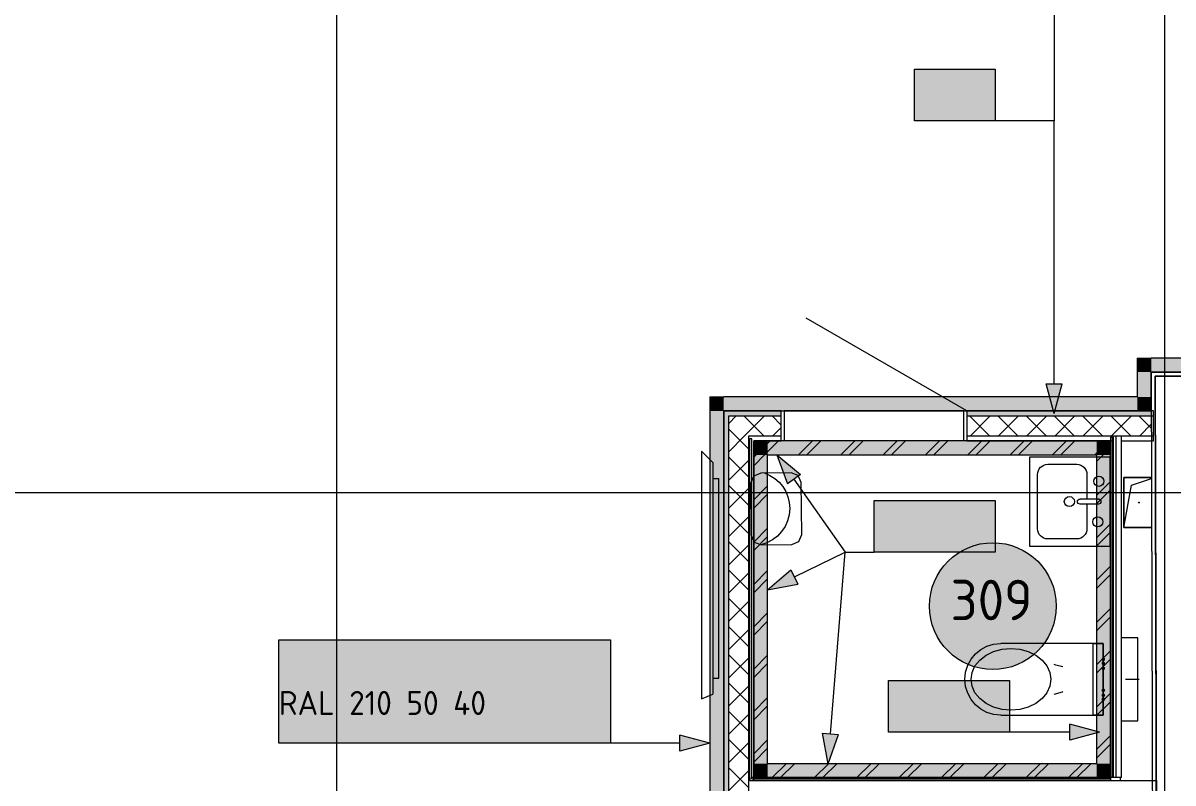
# Model space of a CAD drawing. Header units: millimetres. Extents: x 0 to 1189, y 0 to 841.
# Drawn here: x 317.9 to 375.6, y 356.3 to 394.4 of the extents above; entities that cross this region are included whole.
import ezdxf

# ---------------------------------------------------------------- set-up
doc = ezdxf.new("R2010")
doc.units = ezdxf.units.MM

msp = doc.modelspace()

# ---------------------------------------------------------------- hatches: boundary and pattern name
at = {"true_color": 0xffffff}
h = msp.add_hatch(color=7, dxfattribs=at)
h.dxf.hatch_style = 2
h.paths.add_polyline_path([(362.622554, 392.07237), (366.66356, 392.07237), (366.66356, 389.484366), (362.622554, 389.484366)])
h = msp.add_hatch(color=7, dxfattribs=at)
h.dxf.hatch_style = 2
h.paths.add_polyline_path([(362.622554, 392.07237), (366.66356, 392.07237), (366.66356, 389.484366), (362.622554, 389.484366)])
at = {"true_color": 0x0077b0}
h = msp.add_hatch(color=144, dxfattribs=at)
h.paths.add_polyline_path([(363.835057, 390.676603), (363.835057, 391.483583), (363.805567, 391.640266), (363.716545, 391.771317), (363.587906, 391.85772), (363.431567, 391.887072), (363.275091, 391.85772), (363.143833, 391.771317), (363.056396, 391.640266), (363.028078, 391.483583), (363.028078, 390.676603), (363.056396, 390.520265), (363.143833, 390.391625), (363.275091, 390.302604), (363.431567, 390.273114), (363.587906, 390.302604), (363.716545, 390.391625), (363.805567, 390.520265)])
h.paths.add_polyline_path([(364.035699, 390.676603), (364.024546, 390.555948), (363.99112, 390.443922), (363.935473, 390.340887), (363.857657, 390.247207), (363.765888, 390.169907), (363.663835, 390.115397), (363.552171, 390.083108), (363.431567, 390.072471), (363.309835, 390.083108), (363.198127, 390.115397), (363.095929, 390.169907), (363.002722, 390.247207), (362.924992, 390.340887), (362.869534, 390.443922), (362.836298, 390.555948), (362.82523, 390.676603), (362.82523, 391.483583), (362.836298, 391.605315), (362.869534, 391.717022), (362.924992, 391.819221), (363.002722, 391.912428), (363.095929, 391.990244), (363.198127, 392.045891), (363.309835, 392.079317), (363.431567, 392.090471), (363.552223, 392.07936), (363.664249, 392.046236), (363.767283, 391.991407), (363.860964, 391.915184), (363.936868, 391.821546), (363.991533, 391.7184), (364.024597, 391.605746), (364.035699, 391.483583)])
h = msp.add_hatch(color=144, dxfattribs=at)
h.paths.add_polyline_path([(363.835057, 390.676603), (363.835057, 391.483583), (363.805567, 391.640266), (363.716545, 391.771317), (363.587906, 391.85772), (363.431567, 391.887072), (363.275091, 391.85772), (363.143833, 391.771317), (363.056396, 391.640266), (363.028078, 391.483583), (363.028078, 390.676603), (363.056396, 390.520265), (363.143833, 390.391625), (363.275091, 390.302604), (363.431567, 390.273114), (363.587906, 390.302604), (363.716545, 390.391625), (363.805567, 390.520265)])
h.paths.add_polyline_path([(364.035699, 390.676603), (364.024546, 390.555948), (363.99112, 390.443922), (363.935473, 390.340887), (363.857657, 390.247207), (363.765888, 390.169907), (363.663835, 390.115397), (363.552171, 390.083108), (363.431567, 390.072471), (363.309835, 390.083108), (363.198127, 390.115397), (363.095929, 390.169907), (363.002722, 390.247207), (362.924992, 390.340887), (362.869534, 390.443922), (362.836298, 390.555948), (362.82523, 390.676603), (362.82523, 391.483583), (362.836298, 391.605315), (362.869534, 391.717022), (362.924992, 391.819221), (363.002722, 391.912428), (363.095929, 391.990244), (363.198127, 392.045891), (363.309835, 392.079317), (363.431567, 392.090471), (363.552223, 392.07936), (363.664249, 392.046236), (363.767283, 391.991407), (363.860964, 391.915184), (363.936868, 391.821546), (363.991533, 391.7184), (364.024597, 391.605746), (364.035699, 391.483583)])
h = msp.add_hatch(color=144, dxfattribs=at)
h.dxf.hatch_style = 2
h.paths.add_polyline_path([(366.258176, 391.745961), (366.026666, 391.514451), (365.956111, 391.483583), (365.879974, 391.50887), (365.854687, 391.585006), (365.882799, 391.655562), (366.27802, 392.050783), (366.31881, 392.080135), (366.3596, 392.090471), (366.435737, 392.064908), (366.461024, 391.988496), (366.461024, 390.171139), (366.435737, 390.09638), (366.3596, 390.072471), (366.283463, 390.09638), (366.258176, 390.171139)])
h = msp.add_hatch(color=144, dxfattribs=at)
h.dxf.hatch_style = 2
h.paths.add_polyline_path([(366.258176, 391.745961), (366.026666, 391.514451), (365.956111, 391.483583), (365.879974, 391.50887), (365.854687, 391.585006), (365.882799, 391.655562), (366.27802, 392.050783), (366.31881, 392.080135), (366.3596, 392.090471), (366.435737, 392.064908), (366.461024, 391.988496), (366.461024, 390.171139), (366.435737, 390.09638), (366.3596, 390.072471), (366.283463, 390.09638), (366.258176, 390.171139)])
h = msp.add_hatch(color=144, dxfattribs=at)
h.dxf.hatch_style = 2
h.paths.add_polyline_path([(365.348597, 390.574629), (364.541618, 390.574629), (364.465481, 390.600191), (364.440194, 390.676603), (364.465481, 390.75274), (364.541618, 390.778027), (365.348597, 390.778027), (365.424734, 390.75274), (365.450021, 390.676603), (365.424734, 390.600191)])
h = msp.add_hatch(color=144, dxfattribs=at)
h.dxf.hatch_style = 2
h.paths.add_polyline_path([(365.348597, 390.574629), (364.541618, 390.574629), (364.465481, 390.600191), (364.440194, 390.676603), (364.465481, 390.75274), (364.541618, 390.778027), (365.348597, 390.778027), (365.424734, 390.75274), (365.450021, 390.676603), (365.424734, 390.600191)])
at = {"true_color": 0xf1d696}
h = msp.add_hatch(color=41, dxfattribs=at)
h.dxf.hatch_style = 2
h.paths.add_polyline_path([(373.781571, 377.604348), (374.481572, 377.604348), (374.482572, 376.904347)])
h = msp.add_hatch(color=41, dxfattribs=at)
h.dxf.hatch_style = 2
h.paths.add_polyline_path([(374.482572, 376.904347), (373.782571, 376.904347), (373.781571, 377.604348)])
h = msp.add_hatch(color=41, dxfattribs=at)
h.dxf.hatch_style = 2
h.paths.add_polyline_path([(379.071579, 377.604348), (379.076579, 376.904347), (374.482572, 376.904347), (374.481572, 377.604348)])
h = msp.add_hatch(color=41, dxfattribs=at)
h.dxf.hatch_style = 2
h.paths.add_polyline_path([(373.782571, 376.904347), (374.482572, 376.904347), (374.482572, 375.657345), (373.782571, 375.657345)])
at = {"true_color": 0x0077b0}
h = msp.add_hatch(color=144, dxfattribs=at)
h.dxf.hatch_style = 2
h.paths.add_polyline_path([(369.617565, 374.821343), (369.217564, 376.314346), (370.017565, 376.314346)])
at = {"true_color": 0x008080}
h = msp.add_hatch(color=136, dxfattribs=at)
h.dxf.hatch_style = 2
h.paths.add_polyline_path([(352.362538, 375.657345), (353.062539, 375.657345), (353.062539, 374.957344)])
h = msp.add_hatch(color=136, dxfattribs=at)
h.dxf.hatch_style = 2
h.paths.add_polyline_path([(352.362538, 374.957344), (352.362538, 375.657345), (353.062539, 374.957344)])
at = {"true_color": 0xf1d696}
h = msp.add_hatch(color=41, dxfattribs=at)
h.dxf.hatch_style = 2
h.paths.add_polyline_path([(373.782571, 375.657345), (373.782571, 374.957344), (353.062539, 374.957344), (353.062539, 375.657345)])
h = msp.add_hatch(color=41, dxfattribs=at)
h.dxf.hatch_style = 2
h.paths.add_polyline_path([(373.782571, 375.657345), (374.482572, 375.657345), (374.482572, 374.957344)])
h = msp.add_hatch(color=41, dxfattribs=at)
h.dxf.hatch_style = 2
h.paths.add_polyline_path([(374.482572, 374.957344), (373.782571, 374.957344), (373.782571, 375.657345)])
at = {"true_color": 0x008080}
h = msp.add_hatch(color=136, dxfattribs=at)
h.dxf.hatch_style = 2
h.paths.add_polyline_path([(352.362538, 374.957344), (353.062539, 374.957344), (353.062539, 294.03222), (352.362538, 294.03222)])
h = msp.add_hatch(color=7)
h.dxf.hatch_style = 2
h.paths.add_polyline_path([(353.062539, 374.957344), (355.940544, 374.957344), (355.940544, 374.707343), (353.062539, 374.707343)])
h = msp.add_hatch(color=7)
h.dxf.hatch_style = 2
h.paths.add_polyline_path([(353.062539, 374.707343), (353.31254, 374.707343), (353.31254, 353.03731), (353.062539, 353.03731)])
h = msp.add_hatch(color=7)
h.dxf.hatch_style = 2
h.paths.add_polyline_path([(365.240558, 374.957344), (374.482572, 374.957344), (374.488572, 374.707343), (365.240558, 374.707343)])
at = {"true_color": 0xcccccc}
h = msp.add_hatch(color=254, dxfattribs=at)
h.dxf.hatch_style = 2
h.paths.add_polyline_path([(355.262543, 372.75734), (354.562542, 372.75734), (354.562542, 373.457341)])
h = msp.add_hatch(color=254, dxfattribs=at)
h.dxf.hatch_style = 2
h.paths.add_polyline_path([(355.262543, 373.457341), (355.262543, 372.75734), (354.562542, 373.457341)])
h = msp.add_hatch(color=254, dxfattribs=at)
h.dxf.hatch_style = 2
h.paths.add_polyline_path([(355.262543, 372.75734), (355.262543, 373.457341), (371.746568, 373.457341), (371.746568, 372.75734)])
at = {"true_color": 0x7b6544}
h = msp.add_hatch(color=37, dxfattribs=at)
h.dxf.hatch_style = 2
h.paths.add_polyline_path([(371.746568, 372.75734), (371.746568, 373.457341), (372.446569, 373.457341)])
h = msp.add_hatch(color=37, dxfattribs=at)
h.dxf.hatch_style = 2
h.paths.add_polyline_path([(371.746568, 372.75734), (372.446569, 373.457341), (372.446569, 372.75734)])
at = {"true_color": 0xcccccc}
h = msp.add_hatch(color=254, dxfattribs=at)
h.dxf.hatch_style = 2
h.paths.add_polyline_path([(355.262543, 357.291317), (354.562542, 357.291317), (354.562542, 372.75734), (355.262543, 372.75734)])
at = {"true_color": 0x0077b0}
h = msp.add_hatch(color=144, dxfattribs=at)
h.dxf.hatch_style = 2
h.paths.add_polyline_path([(355.717543, 372.75734), (356.904545, 371.767339), (356.250544, 371.306338)])
at = {"true_color": 0x7b6544}
h = msp.add_hatch(color=37, dxfattribs=at)
h.dxf.hatch_style = 2
h.paths.add_polyline_path([(371.746568, 372.75734), (372.446569, 372.75734), (372.446569, 357.291317), (371.746568, 357.291317)])
at = {"true_color": 0xffffff}
h = msp.add_hatch(color=7, dxfattribs=at)
h.dxf.hatch_style = 2
h.paths.add_polyline_path([(360.597551, 370.466337), (366.65756, 370.466337), (366.65756, 367.878333), (360.597551, 367.878333)])
h = msp.add_hatch(color=7, dxfattribs=at)
h.dxf.hatch_style = 2
h.paths.add_polyline_path([(360.597551, 370.466337), (366.65756, 370.466337), (366.65756, 367.878333), (360.597551, 367.878333)])
h = msp.add_hatch(color=7, dxfattribs=at)
h.dxf.hatch_style = 2
h.paths.add_polyline_path([(360.597551, 370.466337), (366.65756, 370.466337), (366.65756, 367.878333), (360.597551, 367.878333)])
at = {"true_color": 0x0077b0}
h = msp.add_hatch(color=144, dxfattribs=at)
h.dxf.hatch_style = 2
h.paths.add_polyline_path([(360.901705, 370.482785), (361.912083, 370.482785), (361.985808, 370.457222), (362.01075, 370.38081), (362.01075, 368.563454), (361.985808, 368.488695), (361.912083, 368.464786), (361.835671, 368.488695), (361.810108, 368.563454), (361.810108, 370.279387), (361.003129, 370.279387), (361.003129, 368.563454), (360.977842, 368.488695), (360.901705, 368.464786), (360.825569, 368.488695), (360.800282, 368.563454), (360.800282, 370.38081), (360.825569, 370.457222)])
h = msp.add_hatch(color=144, dxfattribs=at)
h.dxf.hatch_style = 2
h.paths.add_polyline_path([(360.901705, 370.482785), (361.912083, 370.482785), (361.985808, 370.457222), (362.01075, 370.38081), (362.01075, 368.563454), (361.985808, 368.488695), (361.912083, 368.464786), (361.835671, 368.488695), (361.810108, 368.563454), (361.810108, 370.279387), (361.003129, 370.279387), (361.003129, 368.563454), (360.977842, 368.488695), (360.901705, 368.464786), (360.825569, 368.488695), (360.800282, 368.563454), (360.800282, 370.38081), (360.825569, 370.457222)])
h = msp.add_hatch(color=144, dxfattribs=at)
h.dxf.hatch_style = 2
h.paths.add_polyline_path([(360.901705, 370.482785), (361.912083, 370.482785), (361.985808, 370.457222), (362.01075, 370.38081), (362.01075, 368.563454), (361.985808, 368.488695), (361.912083, 368.464786), (361.835671, 368.488695), (361.810108, 368.563454), (361.810108, 370.279387), (361.003129, 370.279387), (361.003129, 368.563454), (360.977842, 368.488695), (360.901705, 368.464786), (360.825569, 368.488695), (360.800282, 368.563454), (360.800282, 370.38081), (360.825569, 370.457222)])
h = msp.add_hatch(color=144, dxfattribs=at)
h.dxf.hatch_style = 2
h.paths.add_polyline_path([(362.415586, 368.563454), (362.415586, 370.38081), (362.440873, 370.457222), (362.51701, 370.482785), (362.593146, 370.457222), (362.618433, 370.38081), (362.618433, 369.675255), (363.425412, 369.675255), (363.425412, 370.38081), (363.450975, 370.457222), (363.527387, 370.482785), (363.601112, 370.457222), (363.626055, 370.38081), (363.626055, 368.563454), (363.601112, 368.488695), (363.527387, 368.464786), (363.450975, 368.488695), (363.425412, 368.563454), (363.425412, 369.472407), (362.618433, 369.472407), (362.618433, 368.563454), (362.593146, 368.488695), (362.51701, 368.464786), (362.440873, 368.488695)])
h = msp.add_hatch(color=144, dxfattribs=at)
h.dxf.hatch_style = 2
h.paths.add_polyline_path([(362.415586, 368.563454), (362.415586, 370.38081), (362.440873, 370.457222), (362.51701, 370.482785), (362.593146, 370.457222), (362.618433, 370.38081), (362.618433, 369.675255), (363.425412, 369.675255), (363.425412, 370.38081), (363.450975, 370.457222), (363.527387, 370.482785), (363.601112, 370.457222), (363.626055, 370.38081), (363.626055, 368.563454), (363.601112, 368.488695), (363.527387, 368.464786), (363.450975, 368.488695), (363.425412, 368.563454), (363.425412, 369.472407), (362.618433, 369.472407), (362.618433, 368.563454), (362.593146, 368.488695), (362.51701, 368.464786), (362.440873, 368.488695)])
h = msp.add_hatch(color=144, dxfattribs=at)
h.dxf.hatch_style = 2
h.paths.add_polyline_path([(362.415586, 368.563454), (362.415586, 370.38081), (362.440873, 370.457222), (362.51701, 370.482785), (362.593146, 370.457222), (362.618433, 370.38081), (362.618433, 369.675255), (363.425412, 369.675255), (363.425412, 370.38081), (363.450975, 370.457222), (363.527387, 370.482785), (363.601112, 370.457222), (363.626055, 370.38081), (363.626055, 368.563454), (363.601112, 368.488695), (363.527387, 368.464786), (363.450975, 368.488695), (363.425412, 368.563454), (363.425412, 369.472407), (362.618433, 369.472407), (362.618433, 368.563454), (362.593146, 368.488695), (362.51701, 368.464786), (362.440873, 368.488695)])
h = msp.add_hatch(color=144, dxfattribs=at)
h.dxf.hatch_style = 2
h.paths.add_polyline_path([(365.950637, 370.482785), (366.05107, 370.47375), (366.14432, 370.446474), (366.229612, 370.400697), (366.306171, 370.336162), (366.371136, 370.258079), (366.417861, 370.172451), (366.446085, 370.078968), (366.45555, 369.977321), (366.432399, 369.833109), (366.362946, 369.68683), (365.727946, 368.665428), (366.354126, 368.665428), (366.430263, 368.639866), (366.45555, 368.563454), (366.430263, 368.488695), (366.354126, 368.464786), (365.547147, 368.464786), (365.471011, 368.488695), (365.445724, 368.563454), (365.46226, 368.622985), (366.201991, 369.810854), (366.239956, 369.89326), (366.252703, 369.977321), (366.231205, 370.094247), (366.165059, 370.191743), (366.067563, 370.257889), (365.950637, 370.279387), (365.865939, 370.263556), (365.785272, 370.215997), (365.708326, 370.136605), (365.63479, 370.025276), (365.59841, 369.989723), (365.547147, 369.977321), (365.471011, 370.002883), (365.445724, 370.079296), (365.453992, 370.118432), (365.556087, 370.277914), (365.672549, 370.391766), (365.803893, 370.460039)])
h = msp.add_hatch(color=144, dxfattribs=at)
h.dxf.hatch_style = 2
h.paths.add_polyline_path([(365.950637, 370.482785), (366.05107, 370.47375), (366.14432, 370.446474), (366.229612, 370.400697), (366.306171, 370.336162), (366.371136, 370.258079), (366.417861, 370.172451), (366.446085, 370.078968), (366.45555, 369.977321), (366.432399, 369.833109), (366.362946, 369.68683), (365.727946, 368.665428), (366.354126, 368.665428), (366.430263, 368.639866), (366.45555, 368.563454), (366.430263, 368.488695), (366.354126, 368.464786), (365.547147, 368.464786), (365.471011, 368.488695), (365.445724, 368.563454), (365.46226, 368.622985), (366.201991, 369.810854), (366.239956, 369.89326), (366.252703, 369.977321), (366.231205, 370.094247), (366.165059, 370.191743), (366.067563, 370.257889), (365.950637, 370.279387), (365.865939, 370.263556), (365.785272, 370.215997), (365.708326, 370.136605), (365.63479, 370.025276), (365.59841, 369.989723), (365.547147, 369.977321), (365.471011, 370.002883), (365.445724, 370.079296), (365.453992, 370.118432), (365.556087, 370.277914), (365.672549, 370.391766), (365.803893, 370.460039)])
h = msp.add_hatch(color=144, dxfattribs=at)
h.dxf.hatch_style = 2
h.paths.add_polyline_path([(365.950637, 370.482785), (366.05107, 370.47375), (366.14432, 370.446474), (366.229612, 370.400697), (366.306171, 370.336162), (366.371136, 370.258079), (366.417861, 370.172451), (366.446085, 370.078968), (366.45555, 369.977321), (366.432399, 369.833109), (366.362946, 369.68683), (365.727946, 368.665428), (366.354126, 368.665428), (366.430263, 368.639866), (366.45555, 368.563454), (366.430263, 368.488695), (366.354126, 368.464786), (365.547147, 368.464786), (365.471011, 368.488695), (365.445724, 368.563454), (365.46226, 368.622985), (366.201991, 369.810854), (366.239956, 369.89326), (366.252703, 369.977321), (366.231205, 370.094247), (366.165059, 370.191743), (366.067563, 370.257889), (365.950637, 370.279387), (365.865939, 370.263556), (365.785272, 370.215997), (365.708326, 370.136605), (365.63479, 370.025276), (365.59841, 369.989723), (365.547147, 369.977321), (365.471011, 370.002883), (365.445724, 370.079296), (365.453992, 370.118432), (365.556087, 370.277914), (365.672549, 370.391766), (365.803893, 370.460039)])
h = msp.add_hatch(color=144, dxfattribs=at)
h.dxf.hatch_style = 2
h.paths.add_polyline_path([(364.939293, 368.966943), (364.132314, 368.966943), (364.056177, 368.992506), (364.03089, 369.068918), (364.056177, 369.145055), (364.132314, 369.170342), (364.939293, 369.170342), (365.01543, 369.145055), (365.040717, 369.068918), (365.01543, 368.992506)])
h = msp.add_hatch(color=144, dxfattribs=at)
h.dxf.hatch_style = 2
h.paths.add_polyline_path([(364.939293, 368.966943), (364.132314, 368.966943), (364.056177, 368.992506), (364.03089, 369.068918), (364.056177, 369.145055), (364.132314, 369.170342), (364.939293, 369.170342), (365.01543, 369.145055), (365.040717, 369.068918), (365.01543, 368.992506)])
h = msp.add_hatch(color=144, dxfattribs=at)
h.dxf.hatch_style = 2
h.paths.add_polyline_path([(364.939293, 368.966943), (364.132314, 368.966943), (364.056177, 368.992506), (364.03089, 369.068918), (364.056177, 369.145055), (364.132314, 369.170342), (364.939293, 369.170342), (365.01543, 369.145055), (365.040717, 369.068918), (365.01543, 368.992506)])
at = {"true_color": 0xffffff}
h = msp.add_hatch(color=7, dxfattribs=at)
edge = h.paths.add_edge_path()
edge.add_arc((366.54806, 365.181829), 3.176505, 0, 360)
at = {"true_color": 0x0077b0}
h = msp.add_hatch(color=144, dxfattribs=at)
h.dxf.hatch_style = 2
h.paths.add_polyline_path([(355.262543, 365.99533), (356.431545, 367.005331), (356.780545, 366.28533)])
at = {"true_color": 0xffffff}
h = msp.add_hatch(color=7, dxfattribs=at)
h.dxf.hatch_style = 2
h.paths.add_polyline_path([(330.764505, 363.491326), (347.384531, 363.491326), (347.384531, 358.315318), (330.764505, 358.315318)])
at = {"true_color": 0x0077b0}
h = msp.add_hatch(color=144, dxfattribs=at)
h.paths.add_polyline_path([(344.15072, 362.094486), (344.15072, 362.901465), (344.12123, 363.058148), (344.032209, 363.1892), (343.903569, 363.275603), (343.74723, 363.304955), (343.590754, 363.275603), (343.459496, 363.1892), (343.372059, 363.058148), (343.343741, 362.901465), (343.343741, 362.094486), (343.372059, 361.938148), (343.459496, 361.809508), (343.590754, 361.720487), (343.74723, 361.690997), (343.903569, 361.720487), (344.032209, 361.809508), (344.12123, 361.938148)])
h.paths.add_polyline_path([(344.351362, 362.094486), (344.340209, 361.97383), (344.306783, 361.861804), (344.251136, 361.75877), (344.17332, 361.665089), (344.081551, 361.58779), (343.979499, 361.53328), (343.867834, 361.500991), (343.74723, 361.490354), (343.625498, 361.500991), (343.513791, 361.53328), (343.411592, 361.58779), (343.318385, 361.665089), (343.240655, 361.75877), (343.185197, 361.861804), (343.151961, 361.97383), (343.140893, 362.094486), (343.140893, 362.901465), (343.151961, 363.023198), (343.185197, 363.134905), (343.240655, 363.237104), (343.318385, 363.330311), (343.411592, 363.408127), (343.513791, 363.463774), (343.625498, 363.4972), (343.74723, 363.508353), (343.867886, 363.497243), (343.979912, 363.464118), (344.082946, 363.40929), (344.176627, 363.333067), (344.252531, 363.239429), (344.307196, 363.136283), (344.34026, 363.023628), (344.351362, 362.901465)])
h = msp.add_hatch(color=144, dxfattribs=at)
h.dxf.hatch_style = 2
h.paths.add_polyline_path([(346.675432, 363.508353), (346.775865, 363.499319), (346.869115, 363.472042), (346.954407, 363.426265), (347.030965, 363.36173), (347.095931, 363.283647), (347.142655, 363.198019), (347.170879, 363.104537), (347.180345, 363.002889), (347.157194, 362.858677), (347.087741, 362.712399), (346.452741, 361.690997), (347.078921, 361.690997), (347.155058, 361.665434), (347.180345, 361.589022), (347.155058, 361.514263), (347.078921, 361.490354), (346.271942, 361.490354), (346.195805, 361.514263), (346.170518, 361.589022), (346.187055, 361.648553), (346.926786, 362.836422), (346.964751, 362.918829), (346.977498, 363.002889), (346.956, 363.119816), (346.889854, 363.217312), (346.792358, 363.283458), (346.675432, 363.304955), (346.590734, 363.289125), (346.510067, 363.241565), (346.433121, 363.162173), (346.359585, 363.050845), (346.323205, 363.015291), (346.271942, 363.002889), (346.195805, 363.028452), (346.170518, 363.104864), (346.178787, 363.144), (346.280882, 363.303482), (346.397343, 363.417334), (346.528688, 363.485607)])
h = msp.add_hatch(color=7)
h.dxf.hatch_style = 2
h.paths.add_polyline_path([(372.088568, 362.426324), (372.152131, 362.452762), (372.178569, 362.516325), (372.152131, 362.579887), (372.088568, 362.606325), (372.078568, 362.606325), (372.015006, 362.579887), (371.988568, 362.516325), (372.015006, 362.452762), (372.078568, 362.426324)])
h = msp.add_hatch(color=144, dxfattribs=at)
h.dxf.hatch_style = 2
h.paths.add_polyline_path([(345.664344, 361.992511), (344.857365, 361.992511), (344.781228, 362.018074), (344.755941, 362.094486), (344.781228, 362.170623), (344.857365, 362.19591), (345.664344, 362.19591), (345.740481, 362.170623), (345.765768, 362.094486), (345.740481, 362.018074)])
h = msp.add_hatch(color=7)
h.dxf.hatch_style = 2
h.paths.add_polyline_path([(372.078568, 362.406324), (372.015006, 362.379887), (371.988568, 362.316324), (372.015006, 362.252762), (372.078568, 362.226324), (372.088568, 362.226324), (372.152131, 362.252762), (372.178569, 362.316324), (372.152131, 362.379887), (372.088568, 362.406324)])
h = msp.add_hatch(color=7)
h.dxf.hatch_style = 2
h.paths.add_polyline_path([(372.088568, 361.976324), (372.152131, 362.002761), (372.178569, 362.066324), (372.152131, 362.129886), (372.088568, 362.156324), (372.078568, 362.156324), (372.015006, 362.129886), (371.988568, 362.066324), (372.015006, 362.002761), (372.078568, 361.976324)])
at = {"true_color": 0xffffff}
h = msp.add_hatch(color=7, dxfattribs=at)
h.dxf.hatch_style = 2
h.paths.add_polyline_path([(361.314552, 361.460323), (367.374561, 361.460323), (367.374561, 358.872319), (361.314552, 358.872319)])
at = {"true_color": 0x0077b0}
h = msp.add_hatch(color=144, dxfattribs=at)
h.dxf.hatch_style = 2
h.paths.add_polyline_path([(361.617846, 361.479877), (362.628223, 361.479877), (362.701948, 361.454314), (362.726891, 361.377902), (362.726891, 359.560545), (362.701948, 359.485787), (362.628223, 359.461878), (362.551811, 359.485787), (362.526248, 359.560545), (362.526248, 361.276478), (361.719269, 361.276478), (361.719269, 359.560545), (361.693982, 359.485787), (361.617846, 359.461878), (361.541709, 359.485787), (361.516422, 359.560545), (361.516422, 361.377902), (361.541709, 361.454314)])
h = msp.add_hatch(color=144, dxfattribs=at)
h.dxf.hatch_style = 2
h.paths.add_polyline_path([(363.131726, 359.560545), (363.131726, 361.377902), (363.157013, 361.454314), (363.23315, 361.479877), (363.309287, 361.454314), (363.334574, 361.377902), (363.334574, 360.672346), (364.141553, 360.672346), (364.141553, 361.377902), (364.167115, 361.454314), (364.243528, 361.479877), (364.317253, 361.454314), (364.342195, 361.377902), (364.342195, 359.560545), (364.317253, 359.485787), (364.243528, 359.461878), (364.167115, 359.485787), (364.141553, 359.560545), (364.141553, 360.469499), (363.334574, 360.469499), (363.334574, 359.560545), (363.309287, 359.485787), (363.23315, 359.461878), (363.157013, 359.485787)])
h = msp.add_hatch(color=144, dxfattribs=at)
h.dxf.hatch_style = 2
h.paths.add_polyline_path([(366.161864, 360.570923), (366.161864, 361.377902), (366.187151, 361.454314), (366.263288, 361.479877), (366.968843, 361.479877), (367.04498, 361.454314), (367.070267, 361.377902), (367.04498, 361.301972), (366.968843, 361.276478), (366.364711, 361.276478), (366.364711, 360.672346), (366.666777, 360.672346), (366.76721, 360.663312), (366.86046, 360.636035), (366.945752, 360.590258), (367.022311, 360.525723), (367.087277, 360.446408), (367.134001, 360.360427), (367.162225, 360.267522), (367.17169, 360.167433), (367.17169, 359.966791), (367.162225, 359.865152), (367.134001, 359.77173), (367.087277, 359.686265), (367.022311, 359.608501), (366.94459, 359.543966), (366.859427, 359.498189), (366.766823, 359.470912), (366.666777, 359.461878), (366.263288, 359.461878), (366.187151, 359.485787), (366.161864, 359.560545), (366.187151, 359.636957), (366.263288, 359.66252), (366.666777, 359.66252), (366.783704, 359.685327), (366.8812, 359.752368), (366.947346, 359.849244), (366.968843, 359.966791), (366.968843, 360.167433), (366.947346, 360.28436), (366.8812, 360.381856), (366.783704, 360.448002), (366.666777, 360.469499), (366.263288, 360.469499), (366.187151, 360.494786)])
h = msp.add_hatch(color=7)
h.dxf.hatch_style = 2
h.paths.add_polyline_path([(372.078568, 361.056322), (372.015006, 361.029885), (371.988568, 360.966322), (372.015006, 360.90276), (372.078568, 360.876322), (372.088568, 360.876322), (372.152131, 360.90276), (372.178569, 360.966322), (372.152131, 361.029885), (372.088568, 361.056322)])
h = msp.add_hatch(color=7)
h.dxf.hatch_style = 2
h.paths.add_polyline_path([(372.088568, 360.626322), (372.152131, 360.652759), (372.178569, 360.716322), (372.152131, 360.779884), (372.088568, 360.806322), (372.078568, 360.806322), (372.015006, 360.779884), (371.988568, 360.716322), (372.015006, 360.652759), (372.078568, 360.626322)])
h = msp.add_hatch(color=144, dxfattribs=at)
h.dxf.hatch_style = 2
h.paths.add_polyline_path([(365.655433, 359.964035), (364.848454, 359.964035), (364.772318, 359.989597), (364.747031, 360.06601), (364.772318, 360.142146), (364.848454, 360.167433), (365.655433, 360.167433), (365.73157, 360.142146), (365.756857, 360.06601), (365.73157, 359.989597)])
h = msp.add_hatch(color=7)
h.dxf.hatch_style = 2
h.paths.add_polyline_path([(372.078568, 360.606322), (372.015006, 360.579884), (371.988568, 360.516321), (372.015006, 360.452759), (372.078568, 360.426321), (372.088568, 360.426321), (372.152131, 360.452759), (372.178569, 360.516321), (372.152131, 360.579884), (372.088568, 360.606322)])
h = msp.add_hatch(color=144, dxfattribs=at)
h.dxf.hatch_style = 2
h.paths.add_polyline_path([(371.896568, 358.872319), (370.404566, 358.472318), (370.404566, 359.27232)])
h = msp.add_hatch(color=144, dxfattribs=at)
h.dxf.hatch_style = 2
h.paths.add_polyline_path([(352.362538, 358.315318), (350.869536, 357.915318), (350.869536, 358.715319)])
h = msp.add_hatch(color=144, dxfattribs=at)
h.dxf.hatch_style = 2
h.paths.add_polyline_path([(358.294547, 357.291317), (358.016547, 358.811319), (358.814548, 358.746319)])
at = {"true_color": 0xcccccc}
h = msp.add_hatch(color=254, dxfattribs=at)
h.dxf.hatch_style = 2
h.paths.add_polyline_path([(354.562542, 357.291317), (355.262543, 357.291317), (354.562542, 356.591315)])
h = msp.add_hatch(color=254, dxfattribs=at)
h.dxf.hatch_style = 2
h.paths.add_polyline_path([(355.262543, 357.291317), (355.262543, 356.591315), (354.562542, 356.591315)])
h = msp.add_hatch(color=254, dxfattribs=at)
h.dxf.hatch_style = 2
h.paths.add_polyline_path([(371.746568, 357.291317), (371.746568, 356.591315), (355.262543, 356.591315), (355.262543, 357.291317)])
h = msp.add_hatch(color=254, dxfattribs=at)
h.dxf.hatch_style = 2
h.paths.add_polyline_path([(371.746568, 357.291317), (372.446569, 357.291317), (372.446569, 356.591315)])
h = msp.add_hatch(color=254, dxfattribs=at)
h.dxf.hatch_style = 2
h.paths.add_polyline_path([(371.746568, 356.591315), (371.746568, 357.291317), (372.446569, 356.591315)])

# ---------------------------------------------------------------- linework, layer by layer
at = {"color": 7, "lineweight": 0}
for points in [[(333.67251, 251.095154), (333.67251, 721.485873)], [(375.172573, 251.095154), (375.172573, 498.901533)], [(365.240558, 374.957344), (357.186546, 379.607351)], [(373.781571, 377.604348), (374.481572, 377.604348)], [(373.781571, 377.604348), (373.782571, 375.657345)], [(379.77158, 377.604348), (374.481572, 377.604348)], [(374.482572, 376.904347), (374.708572, 293.132219)], [(379.076579, 376.904347), (374.482572, 376.904347)], [(374.482572, 375.657345), (374.482572, 376.904347)], [(374.482572, 376.904347), (379.076579, 376.904347)], [(379.082579, 376.716346), (374.682572, 376.704346)], [(374.908573, 293.132219), (374.682572, 376.704346)], [(374.682572, 376.704346), (378.876579, 376.704346)], [(374.682572, 376.704346), (374.858573, 311.889247)], [(352.362538, 375.657345), (353.062539, 375.657345)], [(352.362538, 375.657345), (352.362538, 294.03222)], [(373.782571, 375.657345), (353.062539, 375.657345)], [(374.482572, 374.957344), (374.482572, 375.657345)], [(355.940544, 374.957344), (353.062539, 374.957344)], [(353.062539, 374.957344), (353.062539, 353.03731)], [(353.062539, 294.03222), (353.062539, 374.957344)], [(353.062539, 374.957344), (374.482572, 374.957344)], [(353.31254, 374.707343), (355.940544, 374.707343)], [(353.31254, 353.03731), (353.31254, 374.707343)], [(355.940544, 373.457341), (355.940544, 374.957344)], [(365.090558, 374.957344), (356.090544, 374.957344)], [(356.090544, 374.957344), (356.090544, 373.457341)], [(365.090558, 373.457341), (365.090558, 374.957344)], [(374.590572, 374.957344), (365.240558, 374.957344)], [(365.240558, 374.957344), (365.240558, 373.457341)], [(365.240558, 374.707343), (374.590572, 374.707343)], [(374.590572, 373.457341), (374.590572, 374.957344)], [(354.312541, 373.707342), (355.940544, 373.707342)], [(354.312541, 353.03731), (354.312541, 373.707342)], [(354.462542, 373.557341), (354.312541, 373.557341)], [(354.372541, 356.591315), (354.372541, 373.557341)], [(354.462542, 356.591315), (354.462542, 373.557341)], [(354.562542, 373.457341), (355.940544, 373.457341)], [(354.562542, 356.441315), (354.562542, 373.457341)], [(354.562542, 373.457341), (354.562542, 372.75734)], [(371.746568, 373.457341), (354.562542, 373.457341)], [(355.262543, 372.91034), (355.809544, 373.457341)], [(355.262543, 373.334341), (355.384543, 373.457341)], [(356.090544, 373.457341), (355.940544, 373.457341)], [(356.806545, 372.75734), (357.506546, 373.457341)], [(357.230546, 372.75734), (357.930547, 373.457341)], [(358.927548, 372.75734), (359.627549, 373.457341)], [(359.351549, 372.75734), (360.05155, 373.457341)], [(361.048552, 372.75734), (361.748553, 373.457341)], [(361.473552, 372.75734), (362.173553, 373.457341)], [(363.170555, 372.75734), (363.870556, 373.457341)], [(363.594555, 372.75734), (364.294557, 373.457341)], [(365.240558, 373.457341), (365.090558, 373.457341)], [(365.240558, 373.707342), (374.590572, 373.707342)], [(365.240558, 373.457341), (372.596569, 373.457341)], [(365.291558, 372.75734), (365.991559, 373.457341)], [(365.715559, 372.75734), (366.41556, 373.457341)], [(367.412561, 372.75734), (368.112562, 373.457341)], [(367.837562, 372.75734), (368.537563, 373.457341)], [(369.534565, 372.75734), (370.234566, 373.457341)], [(369.958565, 372.75734), (370.658566, 373.457341)], [(371.746568, 372.84834), (372.355569, 373.457341)], [(372.446569, 373.457341), (371.746568, 373.457341)], [(372.446569, 373.647342), (372.446569, 356.441315)], [(372.596569, 373.647342), (372.446569, 373.647342)], [(372.446569, 357.291317), (372.446569, 373.457341)], [(372.536569, 356.591315), (372.536569, 373.647342)], [(372.596569, 356.591315), (372.596569, 373.647342)], [(372.726569, 356.591315), (372.726569, 373.707342)], [(372.99657, 373.457341), (372.99657, 373.707342)], [(372.99657, 373.457341), (374.590572, 373.457341)], [(372.99657, 356.591315), (372.99657, 373.457341)], [(354.684542, 372.75734), (354.973542, 373.045341)], [(354.973542, 373.045341), (355.262543, 373.334341)], [(355.185543, 372.83334), (355.262543, 372.91034)], [(371.655568, 372.75734), (371.746568, 372.84834)], [(372.079568, 372.75734), (372.446569, 373.124341)], [(354.562542, 372.210339), (355.109543, 372.75734)], [(354.562542, 372.63434), (354.684542, 372.75734)], [(354.562542, 372.75734), (354.562542, 357.291317)], [(355.109543, 372.75734), (355.185543, 372.83334)], [(355.262543, 372.75734), (371.746568, 372.75734)], [(355.262543, 357.291317), (355.262543, 372.75734)], [(368.406563, 372.66734), (372.406569, 372.66734)], [(368.406563, 368.167333), (368.406563, 372.66734)], [(368.406563, 368.167333), (368.406563, 372.66734)], [(368.406563, 372.66734), (372.406569, 372.66734)], [(368.787563, 371.778339), (368.797866, 371.880558), (368.827423, 371.975839), (368.874206, 372.06212), (368.936189, 372.137339), (369.011343, 372.199433), (369.097642, 372.246339), (369.193058, 372.275996), (369.295564, 372.286339)], [(369.295564, 372.286339), (370.755566, 372.286339)], [(370.755566, 372.286339), (370.857785, 372.275996), (370.953067, 372.246339), (371.039348, 372.199433), (371.114567, 372.137339), (371.176661, 372.06212), (371.223567, 371.975839), (371.253223, 371.880558), (371.263567, 371.778339)], [(371.746568, 372.42434), (372.079568, 372.75734)], [(371.746568, 372.75734), (371.746568, 357.291317)], [(372.406569, 372.66734), (372.406569, 368.167333)], [(372.406569, 372.66734), (372.406569, 368.167333)], [(368.787563, 369.056335), (368.787563, 371.778339)], [(371.263567, 371.778339), (371.263567, 370.544337)], [(371.855568, 371.179338), (371.756818, 371.199197), (371.676068, 371.253463), (371.621568, 371.334166), (371.601568, 371.433338), (371.621568, 371.532088), (371.676068, 371.612838), (371.756818, 371.667339), (371.855568, 371.687339)], [(371.855568, 371.687339), (371.954318, 371.667339), (372.035068, 371.612838), (372.089568, 371.532088), (372.109568, 371.433338), (372.089568, 371.334166), (372.035068, 371.253463), (371.954318, 371.199197), (371.855568, 371.179338)], [(354.562542, 370.513337), (355.262543, 371.213338)], [(371.746568, 370.727337), (372.446569, 371.427338)], [(373.11757, 369.121335), (373.11757, 371.621338)], [(373.11757, 371.621338), (374.496572, 371.621338)], [(374.496572, 371.621338), (373.11757, 371.621338)], [(373.11757, 371.621338), (373.11757, 369.121335)], [(373.11757, 369.121335), (373.492571, 371.246338)], [(373.492571, 371.246338), (374.496572, 371.581338)], [(198.085303, 370.871337), (863.72632, 370.871337)], [(354.562542, 370.088336), (355.262543, 370.788337)], [(370.382566, 370.163336), (370.283816, 370.183196), (370.203066, 370.237461), (370.148566, 370.318165), (370.128565, 370.417337), (370.148566, 370.516087), (370.203066, 370.596837), (370.283816, 370.651337), (370.382566, 370.671337)], [(370.382566, 370.671337), (370.481316, 370.651337), (370.562066, 370.596837), (370.616566, 370.516087), (370.636566, 370.417337), (370.616566, 370.318165), (370.562066, 370.237461), (370.481316, 370.183196), (370.382566, 370.163336)], [(370.914567, 370.290336), (370.86477, 370.300336), (370.824442, 370.327586), (370.797426, 370.367962), (370.787566, 370.417337), (370.797426, 370.466712), (370.824442, 370.507087), (370.86477, 370.534337), (370.914567, 370.544337)], [(371.834568, 370.544337), (370.914567, 370.544337)], [(371.746568, 370.303336), (372.446569, 371.003338)], [(371.834568, 370.544337), (371.883943, 370.534337), (371.924318, 370.507087), (371.951568, 370.466712), (371.961568, 370.417337), (371.951568, 370.367962), (371.924318, 370.327586), (371.883943, 370.300336), (371.834568, 370.290336)], [(371.834568, 370.290336), (370.914567, 370.290336)], [(371.263567, 370.290336), (371.263567, 369.056335)], [(373.842571, 370.371337), (373.867571, 370.396337), (373.892571, 370.371337)], [(373.892571, 370.371337), (373.867571, 370.346337), (373.842571, 370.371337)], [(373.843571, 370.378337), (373.867571, 370.396337), (373.880571, 370.393337)], [(373.867571, 370.346337), (373.843571, 370.365337)], [(373.892571, 370.371337), (373.880571, 370.350337)], [(371.803568, 369.147335), (371.704818, 369.167194), (371.624068, 369.22146), (371.569568, 369.302163), (371.549568, 369.401335), (371.569568, 369.500085), (371.624068, 369.580835), (371.704818, 369.635335), (371.803568, 369.655335)], [(371.803568, 369.655335), (371.90274, 369.635335), (371.983443, 369.580835), (372.037709, 369.500085), (372.057568, 369.401335), (372.037709, 369.302163), (371.983443, 369.22146), (371.90274, 369.167194), (371.803568, 369.147335)], [(354.562542, 368.391334), (355.262543, 369.091335)], [(369.295564, 368.548334), (369.193058, 368.558637), (369.097642, 368.588193), (369.011343, 368.634976), (368.936189, 368.696959), (368.874206, 368.772113), (368.827423, 368.858412), (368.797866, 368.953829), (368.787563, 369.056335)], [(371.263567, 369.056335), (371.253223, 368.953829), (371.223567, 368.858412), (371.176661, 368.772113), (371.114567, 368.696959), (371.039348, 368.634976), (370.953067, 368.588193), (370.857785, 368.558637), (370.755566, 368.548334)], [(371.746568, 368.606334), (372.446569, 369.306335)], [(371.746568, 368.181333), (372.446569, 368.881334)], [(374.503572, 369.121335), (373.11757, 369.121335)], [(373.11757, 369.121335), (374.503572, 369.121335)], [(354.562542, 367.967333), (355.262543, 368.667334)], [(363.371555, 365.181329), (363.387953, 365.506223), (363.436083, 365.821718), (363.514347, 366.126218), (363.621149, 366.418127), (363.754893, 366.695851), (363.913982, 366.957794), (364.096818, 367.202361), (364.301807, 367.427957), (364.527349, 367.632986), (364.77185, 367.815854), (365.033712, 367.974965), (365.311339, 368.108724), (365.603134, 368.215535), (365.9075, 368.293804), (366.222841, 368.341935), (366.54756, 368.358333), (366.87229, 368.341935), (367.187663, 368.293804), (367.492078, 368.215535), (367.783937, 368.108724), (368.061639, 367.974965), (368.323586, 367.815854), (368.568177, 367.632986), (368.793813, 367.427957), (368.998895, 367.202361), (369.181822, 366.957794), (369.340995, 366.695851), (369.474814, 366.418127), (369.581681, 366.126218), (369.659994, 365.821718), (369.708156, 365.506223), (369.724565, 365.181329)], [(370.755566, 368.548334), (369.295564, 368.548334)], [(372.406569, 368.167333), (368.406563, 368.167333)], [(372.406569, 368.167333), (368.406563, 368.167333)], [(371.746568, 366.484331), (372.446569, 367.184332)], [(354.562542, 366.27033), (355.262543, 366.970331)], [(354.562542, 365.84633), (355.262543, 366.546331)], [(371.746568, 366.06033), (372.446569, 366.760331)], [(354.562542, 364.149327), (355.262543, 364.849328)], [(369.724565, 365.181329), (369.708156, 364.85661), (369.659994, 364.541269), (369.581681, 364.236903), (369.474814, 363.945108), (369.340995, 363.667481), (369.181822, 363.405619), (368.998895, 363.161118), (368.793813, 362.935575), (368.568177, 362.730587), (368.323586, 362.54775), (368.061639, 362.388662), (367.783937, 362.254918), (367.492078, 362.148115), (367.187663, 362.069851), (366.87229, 362.021722), (366.54756, 362.005324), (366.222841, 362.021722), (365.9075, 362.069851), (365.603134, 362.148115), (365.311339, 362.254918), (365.033712, 362.388662), (364.77185, 362.54775), (364.527349, 362.730587), (364.301807, 362.935575), (364.096818, 363.161118), (363.913982, 363.405619), (363.754893, 363.667481), (363.621149, 363.945108), (363.514347, 364.236903), (363.436083, 364.541269), (363.387953, 364.85661), (363.371555, 365.181329)], [(371.746568, 364.363327), (372.446569, 365.063328)], [(354.562542, 363.724326), (355.262543, 364.424327)], [(371.746568, 363.939327), (372.446569, 364.639328)], [(366.947561, 359.71632), (366.58483, 359.752895), (366.246966, 359.857789), (365.941211, 360.023762), (365.674809, 360.243571), (365.455, 360.509974), (365.289027, 360.815728), (365.184132, 361.153592), (365.147558, 361.516323), (365.184132, 361.879054), (365.289027, 362.216918), (365.455, 362.522672), (365.674809, 362.789075), (365.941211, 363.008884), (366.246966, 363.174857), (366.58483, 363.279751), (366.947561, 363.316326)], [(372.078568, 363.316326), (366.947561, 363.316326)], [(367.008561, 363.027325), (367.453561, 363.066325)], [(367.453561, 363.066325), (367.898562, 363.027325)], [(371.578568, 359.71632), (371.578568, 363.316326)], [(371.578568, 363.316326), (372.078568, 363.316326)], [(372.078568, 359.71632), (372.078568, 363.316326)], [(372.078568, 363.316326), (372.078568, 359.71632)], [(373.818571, 363.596326), (372.99657, 363.596326)], [(373.818571, 359.43632), (373.818571, 363.596326)], [(354.562542, 362.027324), (355.262543, 362.727325)], [(365.651559, 362.188324), (365.889559, 362.482324)], [(365.889559, 362.482324), (366.206559, 362.728325)], [(366.206559, 362.728325), (366.58556, 362.912325)], [(366.58556, 362.912325), (367.008561, 363.027325)], [(367.898562, 363.027325), (368.320563, 362.912325)], [(368.320563, 362.912325), (368.700563, 362.728325)], [(368.700563, 362.728325), (369.016564, 362.482324)], [(369.016564, 362.482324), (369.255564, 362.188324)], [(371.746568, 362.242324), (372.446569, 362.942325)], [(371.746568, 361.817323), (372.446569, 362.517325)], [(372.088568, 362.316324), (372.088568, 362.516325)], [(372.088568, 362.316324), (372.088568, 362.516325)], [(354.562542, 361.603323), (355.262543, 362.303324)], [(365.503558, 361.861324), (365.651559, 362.188324)], [(369.255564, 362.188324), (369.402564, 361.861324)], [(369.701565, 362.232324), (369.615565, 362.266324)], [(370.055565, 362.133324), (369.701565, 362.232324)], [(372.088568, 360.966322), (372.088568, 362.066324)], [(372.088568, 362.047324), (372.088568, 362.066324)], [(365.453558, 361.516323), (365.503558, 361.861324)], [(365.503558, 361.171322), (365.453558, 361.516323)], [(369.402564, 361.861324), (369.453564, 361.516323)], [(369.453564, 361.516323), (369.402564, 361.171322)], [(373.20157, 361.516323), (373.881571, 361.516323)], [(365.651559, 360.843322), (365.503558, 361.171322)], [(365.889559, 360.549322), (365.651559, 360.843322)], [(369.255564, 360.843322), (369.016564, 360.549322)], [(369.402564, 361.171322), (369.255564, 360.843322)], [(369.615565, 360.766322), (370.029565, 360.893322)], [(370.029565, 360.893322), (370.055565, 360.898322)], [(371.746568, 360.120321), (372.446569, 360.820322)], [(372.088568, 360.966322), (372.088568, 360.985322)], [(354.562542, 359.906321), (355.262543, 360.606322)], [(354.562542, 359.48232), (355.262543, 360.182321)], [(366.206559, 360.304321), (365.889559, 360.549322)], [(366.58556, 360.119321), (366.206559, 360.304321)], [(368.700563, 360.304321), (368.320563, 360.119321)], [(369.016564, 360.549322), (368.700563, 360.304321)], [(371.746568, 359.69632), (372.446569, 360.396321)], [(372.088568, 360.516321), (372.088568, 360.716322)], [(372.088568, 360.516321), (372.088568, 360.716322)], [(367.008561, 360.005321), (366.58556, 360.119321)], [(366.947561, 359.71632), (372.078568, 359.71632)], [(367.453561, 359.966321), (367.008561, 360.005321)], [(367.898562, 360.005321), (367.453561, 359.966321)], [(368.320563, 360.119321), (367.898562, 360.005321)], [(372.078568, 359.71632), (371.578568, 359.71632)], [(372.99657, 359.43632), (373.818571, 359.43632)], [(354.562542, 357.785317), (355.262543, 358.485318)], [(371.746568, 357.999318), (372.446569, 358.699319)], [(354.562542, 357.360317), (355.262543, 358.060318)], [(371.746568, 357.575317), (372.446569, 358.275318)], [(354.562542, 356.591315), (354.562542, 357.291317)], [(371.746568, 357.291317), (355.262543, 357.291317)], [(355.489543, 356.591315), (356.189544, 357.291317)], [(355.913544, 356.591315), (356.613545, 357.291317)], [(357.610546, 356.591315), (358.310547, 357.291317)], [(358.035547, 356.591315), (358.735548, 357.291317)], [(359.73255, 356.591315), (360.432551, 357.291317)], [(360.15655, 356.591315), (360.856551, 357.291317)], [(361.853553, 356.591315), (362.553554, 357.291317)], [(362.277553, 356.591315), (362.977555, 357.291317)], [(363.974556, 356.591315), (364.674557, 357.291317)], [(364.399557, 356.591315), (365.099558, 357.291317)], [(366.096559, 356.591315), (366.79656, 357.291317)], [(366.52056, 356.591315), (367.220561, 357.291317)], [(368.217563, 356.591315), (368.917564, 357.291317)], [(368.641563, 356.591315), (369.341564, 357.291317)], [(370.338566, 356.591315), (371.038567, 357.291317)], [(370.763566, 356.591315), (371.463568, 357.291317)], [(372.446569, 356.591315), (372.446569, 357.291317)], [(354.312541, 356.591315), (354.372541, 356.591315)], [(354.372541, 356.591315), (354.372541, 356.441315)], [(354.372541, 356.441315), (374.762573, 356.441315)], [(372.99657, 356.591315), (354.462542, 356.591315)], [(354.462542, 356.531315), (354.462542, 356.591315)], [(354.462542, 356.531315), (372.446569, 356.531315)], [(354.562542, 356.591315), (372.446569, 356.591315)], [(372.93757, 356.441315), (372.93757, 356.591315)], [(374.762573, 355.191313), (374.762573, 356.441315)]]:
    msp.add_lwpolyline(points, dxfattribs=at)
at = {"color": 144, "lineweight": 0, "true_color": 0x0077b0}
for points in [[(369.617565, 408.366395), (369.617565, 389.484366)], [(362.622554, 392.07237), (366.66356, 392.07237)], [(362.622554, 389.484366), (362.622554, 392.07237)], [(362.622554, 392.07237), (366.66356, 392.07237)], [(362.622554, 389.484366), (362.622554, 392.07237)], [(366.66356, 392.07237), (366.66356, 389.484366)], [(366.66356, 392.07237), (366.66356, 389.484366)], [(366.66356, 389.484366), (362.622554, 389.484366)], [(366.66356, 389.484366), (362.622554, 389.484366)], [(369.617565, 389.484366), (366.66356, 389.484366)], [(369.617565, 389.484366), (366.66356, 389.484366)], [(369.617565, 376.314346), (369.617565, 389.484366)], [(369.217564, 376.314346), (370.017565, 376.314346)], [(369.617565, 374.821343), (369.217564, 376.314346)], [(369.617565, 374.821343), (370.017565, 376.314346)], [(355.717543, 372.75734), (356.904545, 371.767339)], [(355.717543, 372.75734), (356.250544, 371.306338)], [(356.904545, 371.767339), (356.250544, 371.306338)], [(356.577545, 371.536338), (359.154549, 367.878333)], [(360.597551, 370.466337), (366.65756, 370.466337)], [(360.597551, 367.878333), (360.597551, 370.466337)], [(360.597551, 370.466337), (366.65756, 370.466337)], [(360.597551, 367.878333), (360.597551, 370.466337)], [(360.597551, 370.466337), (366.65756, 370.466337)], [(360.597551, 367.878333), (360.597551, 370.466337)], [(366.65756, 370.466337), (366.65756, 367.878333)], [(366.65756, 370.466337), (366.65756, 367.878333)], [(366.65756, 370.466337), (366.65756, 367.878333)], [(356.605545, 366.645331), (359.154549, 367.878333)], [(358.415548, 358.779319), (359.154549, 367.878333)], [(359.154549, 367.878333), (360.597551, 367.878333)], [(359.154549, 367.878333), (360.597551, 367.878333)], [(359.154549, 367.878333), (360.597551, 367.878333)], [(366.65756, 367.878333), (360.597551, 367.878333)], [(366.65756, 367.878333), (360.597551, 367.878333)], [(366.65756, 367.878333), (360.597551, 367.878333)], [(355.262543, 365.99533), (356.431545, 367.005331)], [(356.431545, 367.005331), (356.780545, 366.28533)], [(355.262543, 365.99533), (356.780545, 366.28533)], [(330.764505, 363.491326), (347.384531, 363.491326)], [(330.764505, 358.315318), (330.764505, 363.491326)], [(347.384531, 363.491326), (347.384531, 358.315318)], [(361.314552, 361.460323), (367.374561, 361.460323)], [(361.314552, 358.872319), (361.314552, 361.460323)], [(367.374561, 361.460323), (367.374561, 358.872319)], [(370.404566, 358.472318), (370.404566, 359.27232)], [(371.896568, 358.872319), (370.404566, 359.27232)], [(350.869536, 357.915318), (350.869536, 358.715319)], [(352.362538, 358.315318), (350.869536, 358.715319)], [(358.016547, 358.811319), (358.814548, 358.746319)], [(358.294547, 357.291317), (358.016547, 358.811319)], [(358.294547, 357.291317), (358.814548, 358.746319)], [(367.374561, 358.872319), (361.314552, 358.872319)], [(368.880564, 358.872319), (367.374561, 358.872319)], [(370.404566, 358.872319), (368.880564, 358.872319)], [(371.896568, 358.872319), (370.404566, 358.472318)], [(347.384531, 358.315318), (330.764505, 358.315318)], [(349.322534, 358.315318), (347.384531, 358.315318)], [(350.869536, 358.315318), (349.322534, 358.315318)], [(352.362538, 358.315318), (350.869536, 357.915318)]]:
    msp.add_lwpolyline(points, dxfattribs=at)
at = {"color": 250, "lineweight": 0, "true_color": 0x1d1d1d}
for points in [[(353.31254, 374.326343), (353.69254, 374.707343)], [(355.070542, 373.707342), (354.070541, 374.707343)], [(354.106541, 373.707342), (355.106543, 374.707343)], [(355.940544, 374.251342), (355.484543, 374.707343)], [(366.38356, 373.707342), (365.383558, 374.707343)], [(365.420558, 373.707342), (366.42056, 374.707343)], [(367.797562, 373.707342), (366.79756, 374.707343)], [(366.83456, 373.707342), (367.834562, 374.707343)], [(369.212564, 373.707342), (368.212563, 374.707343)], [(368.248563, 373.707342), (369.248564, 374.707343)], [(370.626566, 373.707342), (369.626565, 374.707343)], [(369.663565, 373.707342), (370.663566, 374.707343)], [(372.040568, 373.707342), (371.040567, 374.707343)], [(371.077567, 373.707342), (372.077568, 374.707343)], [(373.454571, 373.707342), (372.454569, 374.707343)], [(372.491569, 373.707342), (373.491571, 374.707343)], [(374.487572, 374.088342), (373.869571, 374.707343)], [(353.65554, 373.707342), (353.31254, 374.050342)], [(355.521543, 373.707342), (355.940544, 374.126342)], [(373.905571, 373.707342), (374.486572, 374.287343)], [(353.31254, 372.91234), (354.106541, 373.707342)], [(354.312541, 373.050341), (353.65554, 373.707342)], [(354.312541, 371.636338), (353.31254, 372.63634)], [(353.31254, 371.498338), (354.312541, 372.49834)], [(354.312541, 370.222336), (353.31254, 371.222338)], [(353.31254, 370.084336), (354.312541, 371.084338)], [(354.312541, 368.808334), (353.31254, 369.808336)], [(353.31254, 368.669334), (354.312541, 369.669335)], [(354.312541, 367.394332), (353.31254, 368.394334)], [(353.31254, 367.255332), (354.312541, 368.255333)], [(354.312541, 365.97933), (353.31254, 366.979331)], [(353.31254, 365.84133), (354.312541, 366.841331)], [(354.312541, 364.565328), (353.31254, 365.565329)], [(353.31254, 364.427327), (354.312541, 365.427329)], [(354.312541, 363.151326), (353.31254, 364.151327)], [(353.31254, 363.012325), (354.312541, 364.012327)], [(354.312541, 361.737323), (353.31254, 362.737325)], [(353.31254, 361.598323), (354.312541, 362.598325)], [(354.312541, 360.323321), (353.31254, 361.323323)], [(353.31254, 360.184321), (354.312541, 361.184323)], [(354.312541, 358.908319), (353.31254, 359.908321)], [(353.31254, 358.770319), (354.312541, 359.77032)], [(354.312541, 357.494317), (353.31254, 358.494318)], [(353.31254, 357.356317), (354.312541, 358.356318)], [(354.312541, 356.080315), (353.31254, 357.080316)], [(353.31254, 355.941314), (354.312541, 356.941316)]]:
    msp.add_lwpolyline(points, dxfattribs=at)
at = {"color": 253, "lineweight": 0, "true_color": 0x999999}
for points in [[(351.946538, 372.94234), (351.946538, 360.542322)], [(351.946538, 372.94234), (352.512539, 372.37734)], [(352.512539, 372.37734), (352.512539, 360.777322)], [(354.562542, 371.698339), (354.419541, 371.343338)], [(354.914542, 371.848339), (354.562542, 371.698339)], [(356.442545, 371.863339), (354.914542, 371.848339)], [(355.106543, 371.850339), (355.377867, 371.731989), (355.622825, 371.575542), (355.838391, 371.385274), (356.021544, 371.165463), (356.169259, 370.920386), (356.278513, 370.654321), (356.346283, 370.371546), (356.369544, 370.076336), (356.34215, 369.755965), (356.262701, 369.451554), (356.135298, 369.168284), (355.964044, 368.911334), (355.75304, 368.685885), (355.506387, 368.497115), (355.228187, 368.350205), (354.922542, 368.250333)], [(356.797545, 371.720339), (356.442545, 371.863339)], [(356.947545, 371.368338), (356.797545, 371.720339)], [(352.512539, 371.577338), (352.812539, 371.577338)], [(352.812539, 361.577323), (352.812539, 371.577338)], [(354.419541, 371.343338), (354.444542, 368.745334)], [(356.973545, 368.770334), (356.947545, 371.368338)], [(354.444542, 368.745334), (354.594542, 368.393334)], [(354.594542, 368.393334), (354.949542, 368.250333)], [(354.949542, 368.250333), (356.478545, 368.265333)], [(356.478545, 368.265333), (356.830545, 368.415334)], [(356.830545, 368.415334), (356.973545, 368.770334)], [(352.512539, 361.577323), (352.812539, 361.577323)], [(351.946538, 360.542322), (352.512539, 360.777322)]]:
    msp.add_lwpolyline(points, dxfattribs=at)

# ---------------------------------------------------------------- texts
at = {"color": 7, "insert": (364.427299, 366.501712), "char_height": 2.026853, "attachment_point": 1}
msp.add_mtext('{\\fGOSTCommon|b0|i0|c0;309}', dxfattribs=at)
at = {"color": 144, "true_color": 0x0077b0, "insert": (330.764789, 360.931337), "char_height": 1.2, "attachment_point": 1}
msp.add_mtext('{\\fGOSTCommon|b0|i0|c0;RAL 210 50 40}', dxfattribs=at)

doc.saveas('drawing.dxf')
